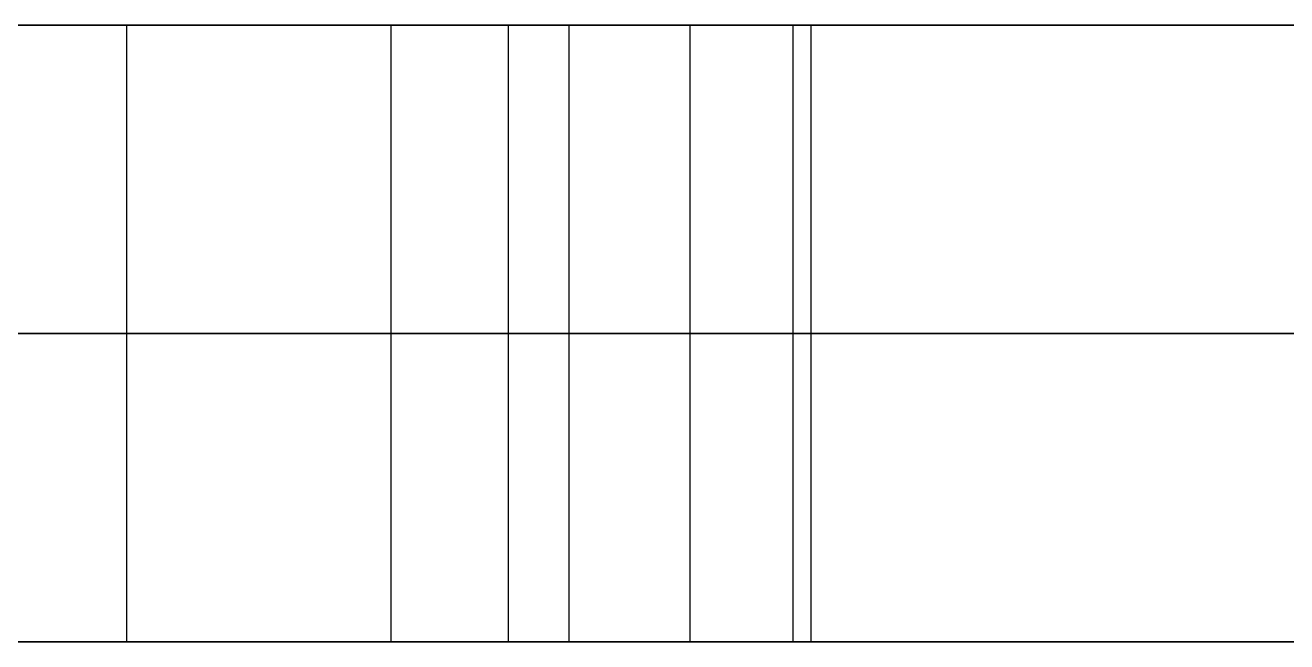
# Model space of a CAD drawing. Header units: millimetres. Extents: x -170 to 170, y -1654 to 210.
# Drawn here: x 8.76 to 39.43, y -73.03 to -58.03 of the extents above; entities that cross this region are included whole.
import ezdxf

# ---------------------------------------------------------------- set-up
doc = ezdxf.new("R2010")
doc.units = ezdxf.units.MM
doc.header["$MEASUREMENT"] = 0
doc.layers.add('V1', color=7, linetype='Continuous', true_color=0x000000)

msp = doc.modelspace()

# ---------------------------------------------------------------- linework, layer by layer
at = {"layer": 'V1'}
for p, q in [((-153, -58.028, 25), (153, -58.028, 25)), ((-73.058, -58.028, 241.483), (73.058, -58.028, 241.483))]:
    msp.add_line(p, q, dxfattribs=at)
for points in [[(-153, -58.028), (0, -58.028), (153, -58.028)], [(153, -58.028, 50), (0, -58.028, 50), (-153, -58.028, 50)], [(153, -58.028), (0, -58.028), (-153, -58.028)], [(11.226, -73.028, 181.857), (11.226, -65.528, 181.857), (11.226, -58.028, 181.857)], [(11.226, -73.028, 328.143), (11.226, -65.528, 328.143), (11.226, -58.028, 328.143)], [(17.65, -73.028, 180.685), (17.65, -65.528, 180.685), (17.65, -58.028, 180.685)], [(17.65, -73.028, 329.315), (17.65, -65.528, 329.315), (17.65, -58.028, 329.315)], [(20.508, -73.028, 147.947), (20.508, -65.528, 147.947), (20.508, -58.028, 147.947)], [(20.508, -73.028, 362.053), (20.508, -65.528, 362.053), (20.508, -58.028, 362.053)], [(21.982, -73.028, 175.799), (21.982, -65.528, 175.799), (21.982, -58.028, 175.799)], [(27.866, -58.028, 161.595), (24.924, -58.028, 168.697), (21.982, -58.028, 175.799)], [(21.982, -58.028, 334.201), (24.924, -58.028, 341.303), (27.866, -58.028, 348.405)], [(21.982, -73.028, 334.201), (21.982, -65.528, 334.201), (21.982, -58.028, 334.201)], [(24.924, -73.028, 168.697), (24.924, -65.528, 168.697), (24.924, -58.028, 168.697)], [(24.924, -73.028, 341.303), (24.924, -65.528, 341.303), (24.924, -58.028, 341.303)], [(27.429, -73.028, 153.023), (27.429, -65.528, 153.023), (27.429, -58.028, 153.023)], [(27.429, -73.028, 356.977), (27.429, -65.528, 356.977), (27.429, -58.028, 356.977)], [(27.866, -73.028, 161.595), (27.866, -65.528, 161.595), (27.866, -58.028, 161.595)], [(27.866, -73.028, 348.405), (27.866, -65.528, 348.405), (27.866, -58.028, 348.405)], [(153, -65.528), (0, -65.528), (-153, -65.528)], [(27.866, -65.528, 161.595), (24.924, -65.528, 168.697), (21.982, -65.528, 175.799)], [(21.982, -65.528, 334.201), (24.924, -65.528, 341.303), (27.866, -65.528, 348.405)], [(75.577, -73.028), (0, -73.028), (-75.577, -73.028)], [(-73.058, -73.028, 241.483), (0, -73.028, 241.483), (73.058, -73.028, 241.483)], [(27.866, -73.028, 161.595), (24.924, -73.028, 168.697), (21.982, -73.028, 175.799)], [(21.982, -73.028, 334.201), (24.924, -73.028, 341.303), (27.866, -73.028, 348.405)]]:
    msp.add_open_spline(points, degree=2, dxfattribs=at)
for points, weights, knots in [([(-27.866, -58.028, 161.595), (-29.684, -58.028, 157.205), (-27.429, -58.028, 153.023), (-25.175, -58.028, 148.841), (-20.508, -58.028, 147.947), (0, -58.028, 144.018), (20.508, -58.028, 147.947), (25.175, -58.028, 148.841), (27.429, -58.028, 153.023), (29.684, -58.028, 157.205), (27.866, -58.028, 161.595)], [1, 0.903232105356, 1, 0.903232151499, 0.999999907715, 0.982140112101, 0.999999899199, 0.90323201431, 0.999999899199, 0.903232037381, 0.999999853056], [116.270298, 116.270298, 116.270298, 125.141383, 125.141383, 134.012464, 134.012464, 175.275226, 175.275226, 184.14631, 184.14631, 193.017392, 193.017392, 193.017392]), ([(27.866, -58.028, 348.405), (29.684, -58.028, 352.795), (27.429, -58.028, 356.977), (25.175, -58.028, 361.159), (20.508, -58.028, 362.053), (0, -58.028, 365.982), (-20.508, -58.028, 362.053), (-25.175, -58.028, 361.159), (-27.429, -58.028, 356.977), (-29.684, -58.028, 352.795), (-27.866, -58.028, 348.405)], [1, 0.903232105356, 1, 0.903232105356, 1, 0.982140211102, 1.00000000852, 0.903232242546, 1.0000001008, 0.903232196403, 1.0000001008], [618.182508, 618.182508, 618.182508, 627.05359, 627.05359, 635.924673, 635.924673, 677.187436, 677.187436, 686.058516, 686.058516, 694.929601, 694.929601, 694.929601]), ([(-27.866, -65.528, 161.595), (-29.684, -65.528, 157.205), (-27.429, -65.528, 153.023), (-25.175, -65.528, 148.841), (-20.508, -65.528, 147.947), (0, -65.528, 144.018), (20.508, -65.528, 147.947), (25.175, -65.528, 148.841), (27.429, -65.528, 153.023), (29.684, -65.528, 157.205), (27.866, -65.528, 161.595)], [1, 0.903232105356, 1, 0.903232151499, 0.999999907715, 0.982140112101, 0.999999899199, 0.90323201431, 0.999999899199, 0.903232037381, 0.999999853056], [116.270298, 116.270298, 116.270298, 125.141383, 125.141383, 134.012464, 134.012464, 175.275226, 175.275226, 184.14631, 184.14631, 193.017392, 193.017392, 193.017392]), ([(27.866, -65.528, 348.405), (29.684, -65.528, 352.795), (27.429, -65.528, 356.977), (25.175, -65.528, 361.159), (20.508, -65.528, 362.053), (0, -65.528, 365.982), (-20.508, -65.528, 362.053), (-25.175, -65.528, 361.159), (-27.429, -65.528, 356.977), (-29.684, -65.528, 352.795), (-27.866, -65.528, 348.405)], [1, 0.903232105356, 1, 0.903232105356, 1, 0.982140211102, 1.00000000852, 0.903232242546, 1.0000001008, 0.903232196403, 1.0000001008], [618.182508, 618.182508, 618.182508, 627.05359, 627.05359, 635.924673, 635.924673, 677.187436, 677.187436, 686.058516, 686.058516, 694.929601, 694.929601, 694.929601]), ([(-27.866, -73.028, 161.595), (-29.684, -73.028, 157.205), (-27.429, -73.028, 153.023), (-25.175, -73.028, 148.841), (-20.508, -73.028, 147.947), (0, -73.028, 144.018), (20.508, -73.028, 147.947), (25.175, -73.028, 148.841), (27.429, -73.028, 153.023), (29.684, -73.028, 157.205), (27.866, -73.028, 161.595)], [1, 0.903232105356, 1, 0.903232151499, 0.999999907715, 0.982140112101, 0.999999899199, 0.90323201431, 0.999999899199, 0.903232037381, 0.999999853056], [116.270298, 116.270298, 116.270298, 125.141383, 125.141383, 134.012464, 134.012464, 175.275226, 175.275226, 184.14631, 184.14631, 193.017392, 193.017392, 193.017392]), ([(27.866, -73.028, 348.405), (29.684, -73.028, 352.795), (27.429, -73.028, 356.977), (25.175, -73.028, 361.159), (20.508, -73.028, 362.053), (0, -73.028, 365.982), (-20.508, -73.028, 362.053), (-25.175, -73.028, 361.159), (-27.429, -73.028, 356.977), (-29.684, -73.028, 352.795), (-27.866, -73.028, 348.405)], [1, 0.903232105356, 1, 0.903232105356, 1, 0.982140211102, 1.00000000852, 0.903232242546, 1.0000001008, 0.903232196403, 1.0000001008], [618.182508, 618.182508, 618.182508, 627.05359, 627.05359, 635.924673, 635.924673, 677.187436, 677.187436, 686.058516, 686.058516, 694.929601, 694.929601, 694.929601])]:
    msp.add_rational_spline(points, weights, degree=2, knots=knots, dxfattribs=at)
for points, weights in [([(11.226, -58.028, 181.857), (0, -58.028, 180.133), (-11.226, -58.028, 181.857)], [0.999999751393, 0.98842530952, 0.999999751393]), ([(-11.226, -58.028, 328.143), (0, -58.028, 329.867), (11.226, -58.028, 328.143)], [1.00000020246, 0.988425755371, 1.00000020246]), ([(0, -58.028, 482.967), (77.007, -58.028, 482.967), (138.24, -58.028, 436.269)], [1, 0.947405821803, 1]), ([(0, -58.028, 427.967), (58.428, -58.028, 427.967), (104.888, -58.028, 392.535)], [1, 0.947405821803, 1]), ([(126.112, -58.028, 420.366), (70.251, -58.028, 462.967), (0, -58.028, 462.967)], [1, 0.947405821801, 1]), ([(21.982, -58.028, 175.799), (18.98, -58.028, 183.047), (11.226, -58.028, 181.857)], [0.999999853056, 0.786795727687, 0.999999751393]), ([(11.226, -58.028, 328.143), (18.98, -58.028, 326.953), (21.982, -58.028, 334.201)], [1.00000020246, 0.786796082588, 1.00000030413]), ([(11.226, -65.528, 181.857), (0, -65.528, 180.133), (-11.226, -65.528, 181.857)], [0.999999751393, 0.98842530952, 0.999999751393]), ([(-11.226, -65.528, 328.143), (0, -65.528, 329.867), (11.226, -65.528, 328.143)], [1.00000020246, 0.988425755371, 1.00000020246]), ([(0, -65.528, 482.967), (77.007, -65.528, 482.967), (138.24, -65.528, 436.269)], [1, 0.947405821803, 1]), ([(0, -65.528, 427.967), (58.428, -65.528, 427.967), (104.888, -65.528, 392.535)], [1, 0.947405821803, 1]), ([(126.112, -65.528, 420.366), (70.251, -65.528, 462.967), (0, -65.528, 462.967)], [1, 0.947405821801, 1]), ([(21.982, -65.528, 175.799), (18.98, -65.528, 183.047), (11.226, -65.528, 181.857)], [0.999999853056, 0.786795727687, 0.999999751393]), ([(11.226, -65.528, 328.143), (18.98, -65.528, 326.953), (21.982, -65.528, 334.201)], [1.00000020246, 0.786796082588, 1.00000030413]), ([(11.226, -73.028, 181.857), (0, -73.028, 180.133), (-11.226, -73.028, 181.857)], [0.999999751393, 0.98842530952, 0.999999751393]), ([(-11.226, -73.028, 328.143), (0, -73.028, 329.867), (11.226, -73.028, 328.143)], [1.00000020246, 0.988425755371, 1.00000020246]), ([(0, -73.028, 482.967), (77.007, -73.028, 482.967), (138.24, -73.028, 436.269)], [1, 0.947405821803, 1]), ([(0, -73.028, 427.967), (58.428, -73.028, 427.967), (104.888, -73.028, 392.535)], [1, 0.947405821803, 1]), ([(126.112, -73.028, 420.366), (70.251, -73.028, 462.967), (0, -73.028, 462.967)], [1, 0.947405821801, 1]), ([(21.982, -73.028, 175.799), (18.98, -73.028, 183.047), (11.226, -73.028, 181.857)], [0.999999853056, 0.786795727687, 0.999999751393]), ([(11.226, -73.028, 328.143), (18.98, -73.028, 326.953), (21.982, -73.028, 334.201)], [1.00000020246, 0.786796082588, 1.00000030413])]:
    msp.add_rational_spline(points, weights, degree=2, dxfattribs=at)

doc.saveas('drawing.dxf')
